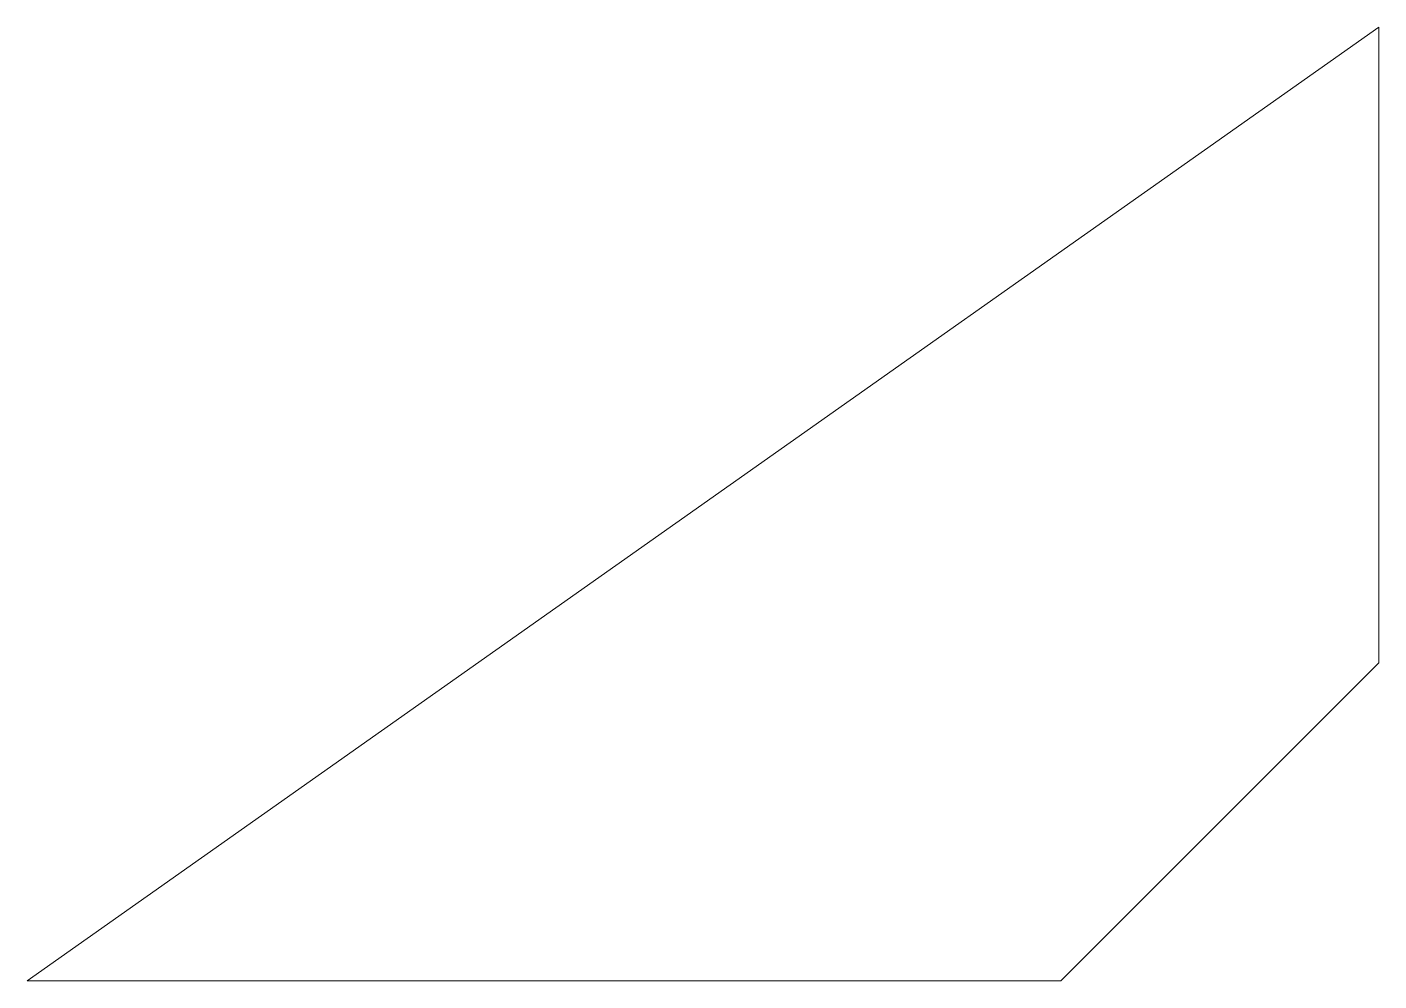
# Model space of a CAD drawing. Header units: millimetres. Extents: x 934 to 1019, y 393.8 to 453.8.
import ezdxf

# ---------------------------------------------------------------- set-up
doc = ezdxf.new("R2010")
doc.units = ezdxf.units.MM
doc.header["$LTSCALE"] = 5
doc.linetypes.add('XKITLINE00', pattern=[0])
doc.layers.add('Part', color=2, linetype='Continuous', lineweight=0)

# ---------------------------------------------------------------- blocks, each defined once
blk = doc.blocks.new('*A00')
at = {"layer": 'Part', "color": 2, "linetype": 'XKITLINE00', "lineweight": 0}
for p, q in [((1019.004, 453.823), (934.004, 393.823)), ((1019.004, 413.823), (1019.004, 453.823)), ((999.004, 393.823), (1019.004, 413.823)), ((934.004, 393.823), (999.004, 393.823))]:
    blk.add_line(p, q, dxfattribs=at)

msp = doc.modelspace()

# ---------------------------------------------------------------- block references
at = {"lineweight": 0}
msp.add_blockref('*A00', (0, 0), dxfattribs=at)

doc.saveas('drawing.dxf')
